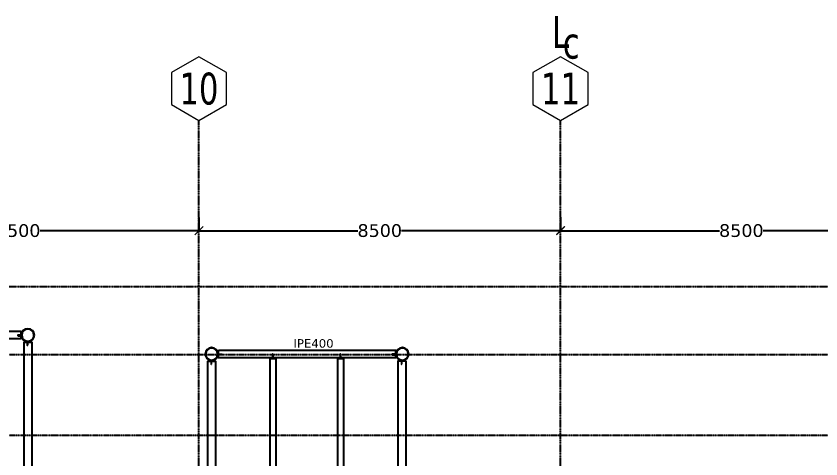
# Model space of a CAD drawing. Header units: millimetres. Extents: x -12345 to 95575, y -10708 to 31862.
# Drawn here: x 29701 to 48620, y 21443 to 31862 of the extents above; entities that cross this region are included whole.
import ezdxf
from ezdxf.enums import TextEntityAlignment as Align

# ---------------------------------------------------------------- set-up
doc = ezdxf.new("R2010")
doc.units = ezdxf.units.MM
doc.header["$LTSCALE"] = 0.95
doc.linetypes.add('DXK_LINE_DOT3', pattern=[5.9187, 2.979, -0.9799, 0.9799, -0.9799])
for name, color, linetype in [('COTAS', 8, 'Continuous'), ('HCB-EJES', 1, 'Continuous'), ('HCB-ROTULOS', 2, 'Continuous')]:
    doc.layers.add(name, color=color, linetype=linetype)
for name, color, linetype, lineweight in [('E_COLUMNAS-1', 1, 'Continuous', 25), ('E_COLUMNAS-3', 1, 'Continuous', 35), ('E_TEXTO', 3, 'Continuous', 9), ('HCB_EJES', 1, 'DXK_LINE_DOT3', 9), ('HCB_VIGAS', 4, 'Continuous', 25), ('S-COLS-HDLN-1', 52, 'Continuous', 9)]:
    doc.layers.add(name, color=color, linetype=linetype, lineweight=lineweight)
doc.styles.add('VERDANA', font='verdana.ttf')
doc.dimstyles.new('1.125', dxfattribs={"dimscale": 0, "dimtxt": 300, "dimasz": 200, "dimexe": 4, "dimexo": 4, "dimgap": 15, "dimtad": 0, "dimdec": 0, "dimzin": 4, "dimdsep": 46, "dimtxsty": 'VERDANA', "dimblk": 'ARCHTICK', "dimcen": -10, "dimclrd": 256, "dimclrt": 3, "dimadec": 0, "dimazin": 0, "dimtfac": 1, "dimtdec": 0, "dimtmove": 2, "dimatfit": 0, "dimldrblk": 'OBLIQUE', "dimfxl": 0.05, "dimtolj": 1, "dimtzin": 0, "dimarcsym": 0})

# ---------------------------------------------------------------- blocks, each defined once
blk = doc.blocks.new('EST_SCM_COLUMNA-METALICA-SECCION-CIRCULAR - EST_SCM_COLUMNA-TUBULAR-CIRCULAR_PTEØ_12__e_10_3mm-2693341-_22_00m_N_E_-NIVEL-6 DOC')
at = {"layer": 'S-COLS-HDLN-1'}
h = blk.add_hatch(dxfattribs=at)
h.set_pattern_fill('FP_11', color=256, style=0, pattern_type=2)
h.set_pattern_definition([(135, (43.881, -164.571), (-0.15909903, -0.15909903), [])])
h.paths.add_polyline_path([(0.005, -0.151), (0.022, -0.151), (0.063, -0.139), (0.1, -0.115), (0.131, -0.077), (0.147, -0.04), (0.152, 0), (0.146, 0.043), (0.128, 0.082), (0.1, 0.115), (0.059, 0.14), (0.02, 0.151), (-0.022, 0.151), (-0.063, 0.139), (-0.1, 0.115), (-0.128, 0.082), (-0.147, 0.037), (-0.152, 0), (-0.146, -0.043), (-0.128, -0.082), (-0.1, -0.115), (-0.059, -0.14), (-0.02, -0.151)])
h.paths.add_polyline_path([(0.02, -0.141), (-0.024, -0.14), (-0.064, -0.126), (-0.093, -0.107), (-0.12, -0.077), (-0.136, -0.04), (-0.142, 0), (-0.136, 0.04), (-0.12, 0.077), (-0.093, 0.107), (-0.059, 0.129), (-0.02, 0.141), (0.022, 0.14), (0.063, 0.127), (0.093, 0.107), (0.12, 0.077), (0.136, 0.04), (0.142, 0), (0.135, -0.043), (0.12, -0.077), (0.093, -0.107), (0.059, -0.129), (0.022, -0.14)])
at = {"layer": 'E_COLUMNAS-1'}
for radius, start, end in [(0.152, 0, 180), (0.152, 180, 0), (0.142, 360, 180), (0.142, 180, 360)]:
    blk.add_arc((0, 0), radius, start, end, dxfattribs=at)
blk = doc.blocks.new('EST_SCM_COLUMNA-METALICA-SECCION-CIRCULAR - EST_SCM_COLUMNA-TUBULAR-CIRCULAR_PTEØ_12__e_10_3mm-V15-_22_00m_N_E_-NIVEL-6 DOC')
at = {"layer": 'S-COLS-HDLN-1'}
h = blk.add_hatch(dxfattribs=at)
h.set_pattern_fill('FP_15', color=256, style=0, pattern_type=2)
h.set_pattern_definition([(135, (52.684, -165.018), (-0.15909903, -0.15909903), [])])
h.paths.add_polyline_path([(-0.022, -0.151), (0.022, -0.151), (0.068, -0.135), (0.1, -0.115), (0.128, -0.082), (0.146, -0.043), (0.152, 0), (0.146, 0.043), (0.128, 0.082), (0.1, 0.115), (0.059, 0.14), (0.02, 0.151), (-0.022, 0.151), (-0.063, 0.139), (-0.1, 0.115), (-0.131, 0.077), (-0.147, 0.04), (-0.152, 0), (-0.146, -0.043), (-0.128, -0.082), (-0.1, -0.115), (-0.059, -0.14)])
h.paths.add_polyline_path([(-0.02, -0.141), (-0.063, -0.127), (-0.093, -0.107), (-0.12, -0.077), (-0.137, -0.036), (-0.142, 0), (-0.135, 0.043), (-0.12, 0.077), (-0.093, 0.107), (-0.059, 0.129), (-0.02, 0.141), (0.022, 0.14), (0.063, 0.127), (0.094, 0.106), (0.12, 0.077), (0.136, 0.04), (0.142, 0), (0.136, -0.04), (0.12, -0.077), (0.09, -0.109), (0.059, -0.129), (0.014, -0.141), (-0.017, -0.141)])
at = {"layer": 'E_COLUMNAS-1'}
for radius, start, end in [(0.152, 360, 180), (0.152, 180, 360), (0.142, 0, 180), (0.142, 180, 0)]:
    blk.add_arc((0, 0), radius, start, end, dxfattribs=at)
blk = doc.blocks.new('EST_SCM_COLUMNA-METALICA-SECCION-CIRCULAR - EST_SCM_COLUMNA-TUBULAR-CIRCULAR_PTEØ_12__e_10_3mm-V16-_22_00m_N_E_-NIVEL-6 DOC')
at = {"layer": 'S-COLS-HDLN-1'}
h = blk.add_hatch(dxfattribs=at)
h.set_pattern_fill('FP_16', color=256, style=0, pattern_type=2)
h.set_pattern_definition([(135, (48.364, -164.571), (-0.15909903, -0.15909903), [])])
h.paths.add_polyline_path([(0.007, -0.151), (0.022, -0.151), (0.063, -0.139), (0.1, -0.115), (0.131, -0.077), (0.147, -0.037), (0.152, 0), (0.146, 0.043), (0.128, 0.082), (0.1, 0.115), (0.059, 0.14), (0.02, 0.151), (-0.022, 0.151), (-0.063, 0.139), (-0.1, 0.115), (-0.128, 0.082), (-0.146, 0.043), (-0.152, 0), (-0.146, -0.043), (-0.128, -0.082), (-0.1, -0.115), (-0.059, -0.14), (-0.02, -0.151), (0.007, -0.151)])
h.paths.add_polyline_path([(-0.02, -0.141), (-0.059, -0.129), (-0.093, -0.107), (-0.12, -0.077), (-0.136, -0.04), (-0.142, 0), (-0.136, 0.04), (-0.12, 0.077), (-0.093, 0.107), (-0.059, 0.129), (-0.02, 0.141), (0.022, 0.14), (0.063, 0.127), (0.093, 0.107), (0.12, 0.077), (0.136, 0.04), (0.142, 0), (0.135, -0.043), (0.12, -0.077), (0.09, -0.109), (0.059, -0.129), (0.014, -0.141), (-0.014, -0.141)])
at = {"layer": 'E_COLUMNAS-1'}
for radius, start, end in [(0.152, 0, 180), (0.152, 180, 0), (0.142, 360, 180), (0.142, 180, 360)]:
    blk.add_arc((0, 0), radius, start, end, dxfattribs=at)
blk = doc.blocks.new('_ArchTick')
at = {"color": 0, "linetype": 'ByBlock', "const_width": 0.15}
blk.add_lwpolyline([(-0.5, -0.5), (0.5, 0.5)], dxfattribs=at)
blk = doc.blocks.new('*D128')
at = {"layer": 'COTAS', "color": 0, "lineweight": -2, "transparency": 16777216}
blk.add_line((34000, 27034), (34000, 26809), dxfattribs=at)
at = {"layer": 'COTAS', "lineweight": -2, "transparency": 16777216}
for p, q in [((25500, 26813), (29236, 26813)), ((34000, 26813), (30264, 26813))]:
    blk.add_line(p, q, dxfattribs=at)
at = {"layer": 'Defpoints', "color": 0, "transparency": 16777216}
for p in [(34000, 27038), (25500, 26813), (34000, 26813)]:
    blk.add_point(p, dxfattribs=at)
at = {"layer": 'COTAS', "lineweight": -2, "transparency": 16777216, "xscale": 200, "yscale": 200, "zscale": 200, "rotation": 180}
blk.add_blockref('_ArchTick', (25500, 26813), dxfattribs=at)
at = {"layer": 'COTAS', "lineweight": -2, "transparency": 16777216, "xscale": 200, "yscale": 200, "zscale": 200}
blk.add_blockref('_ArchTick', (34000, 26813), dxfattribs=at)
at = {"layer": 'COTAS', "color": 3, "transparency": 16777216, "insert": (29750, 26813), "char_height": 300, "attachment_point": 5, "style": 'VERDANA'}
blk.add_mtext('\\A1;8500', dxfattribs=at)
blk = doc.blocks.new('_Oblique')
at = {"color": 0, "linetype": 'ByBlock', "lineweight": -2}
blk.add_line((-0.5, -0.5), (0.5, 0.5), dxfattribs=at)
blk = doc.blocks.new('*D129')
at = {"layer": 'COTAS', "color": 0, "lineweight": -2, "transparency": 16777216}
for p, q in [((34000, 27124), (34000, 26809)), ((42500, 27130), (42500, 26809))]:
    blk.add_line(p, q, dxfattribs=at)
at = {"layer": 'COTAS', "lineweight": -2, "transparency": 16777216}
for p, q in [((34000, 26813), (37736, 26813)), ((42500, 26813), (38764, 26813))]:
    blk.add_line(p, q, dxfattribs=at)
at = {"layer": 'Defpoints', "color": 0, "transparency": 16777216}
for p in [(34000, 27128), (42500, 27134), (42500, 26813)]:
    blk.add_point(p, dxfattribs=at)
at = {"layer": 'COTAS', "lineweight": -2, "transparency": 16777216, "xscale": 200, "yscale": 200, "zscale": 200, "rotation": 180}
blk.add_blockref('_ArchTick', (34000, 26813), dxfattribs=at)
at = {"layer": 'COTAS', "lineweight": -2, "transparency": 16777216, "xscale": 200, "yscale": 200, "zscale": 200}
blk.add_blockref('_ArchTick', (42500, 26813), dxfattribs=at)
at = {"layer": 'COTAS', "color": 3, "transparency": 16777216, "insert": (38250, 26813), "char_height": 300, "attachment_point": 5, "style": 'VERDANA'}
blk.add_mtext('\\A1;8500', dxfattribs=at)
blk = doc.blocks.new('*D130')
at = {"layer": 'COTAS', "color": 0, "lineweight": -2, "transparency": 16777216}
for p, q in [((42500, 27027), (42500, 26809)), ((51000, 27027), (51000, 26809))]:
    blk.add_line(p, q, dxfattribs=at)
at = {"layer": 'COTAS', "lineweight": -2, "transparency": 16777216}
for p, q in [((42500, 26813), (46236, 26813)), ((51000, 26813), (47264, 26813))]:
    blk.add_line(p, q, dxfattribs=at)
at = {"layer": 'Defpoints', "color": 0, "transparency": 16777216}
for p in [(42500, 27031), (51000, 27031), (51000, 26813)]:
    blk.add_point(p, dxfattribs=at)
at = {"layer": 'COTAS', "lineweight": -2, "transparency": 16777216, "xscale": 200, "yscale": 200, "zscale": 200, "rotation": 180}
blk.add_blockref('_ArchTick', (42500, 26813), dxfattribs=at)
at = {"layer": 'COTAS', "lineweight": -2, "transparency": 16777216, "xscale": 200, "yscale": 200, "zscale": 200}
blk.add_blockref('_ArchTick', (51000, 26813), dxfattribs=at)
at = {"layer": 'COTAS', "color": 3, "transparency": 16777216, "insert": (46750, 26813), "char_height": 300, "attachment_point": 5, "style": 'VERDANA'}
blk.add_mtext('\\A1;8500', dxfattribs=at)

msp = doc.modelspace()

# ---------------------------------------------------------------- linework, layer by layer
at = {"layer": 'HCB-EJES', "linetype": 'DXK_LINE_DOT3'}
for p, q in [((34000, -3906.8), (34000, 29407)), ((42500, -3906.8), (42500, 29407)), ((-10844.5, 25500), (94075, 25500)), ((-6888.4, 23900.1), (90118.8, 23900.1)), ((-6888.4, 22000), (90118.8, 22000))]:
    msp.add_line(p, q, dxfattribs=at)
at = {"layer": 'HCB_EJES', "color": 40, "linetype": 'ByBlock', "true_color": 0xf8d731}
for points in [[(33350.5, 29782), (34000, 29407), (34649.5, 29782), (34649.5, 30532), (34000, 30907), (33350.5, 30532)], [(41850.5, 29782), (42500, 29407), (43149.5, 29782), (43149.5, 30532), (42500, 30907), (41850.5, 30532)]]:
    msp.add_lwpolyline(points, close=True, dxfattribs=at)
at = {"layer": 'HCB_VIGAS'}
for p, q in [((35675.1, 23806.2), (35675.1, 23798.9)), ((35810.1, 23798.9), (35810.1, 23806.2))]:
    msp.add_line(p, q, dxfattribs=at)
for points in [[(25662.4, 24445), (29815.5, 24445), (29815.5, 24265), (25662.4, 24265)], [(34460.8, 23998.9), (38619, 23998.9), (38619, 23818.9), (34460.8, 23818.9)], [(35739.1, 23808.9), (35746.2, 23808.9), (35746.2, 23894.6), (35739.1, 23894.6)], [(37329.1, 23808.9), (37336.2, 23808.9), (37336.2, 23894.6), (37329.1, 23894.6)]]:
    msp.add_lwpolyline(points, close=True, dxfattribs=at)
for points in [[(29739.8, 24340.7), (29825.5, 24340.7), (29825.5, 24350.7), (29739.8, 24350.7), (29739.8, 24340.7)], [(30067.6, 17480.6), (29887.6, 17490.9), (29887.9, 24192.6), (30067.9, 24192.6), (30067.6, 17480.6)], [(29973.2, 24116.9), (29973.2, 24202.6), (29963.2, 24202.6), (29963.2, 24116.9), (29973.2, 24116.9)], [(34536.4, 23894.6), (34450.7, 23894.6), (34450.7, 23904.6), (34536.4, 23904.6), (34536.4, 23894.6)], [(35739.1, 23818.9), (35739.1, 23904.6), (35729.1, 23904.6), (35729.1, 23818.9), (35739.1, 23818.9)], [(37329.1, 23818.9), (37329.1, 23904.6), (37319.1, 23904.6), (37319.1, 23818.9), (37329.1, 23818.9)], [(38543.4, 23894.6), (38629.1, 23894.6), (38629.1, 23904.6), (38543.4, 23904.6), (38543.4, 23894.6)], [(34208.4, 17245), (34208.7, 23746.5), (34388.7, 23746.5), (34388.4, 17234.7), (34208.4, 17245)], [(34294.1, 23670.8), (34294.1, 23756.5), (34284.1, 23756.5), (34284.1, 23670.8), (34294.1, 23670.8)], [(35810.1, 17153.8), (35675.1, 17161.4), (35675.2, 23808.9), (35810.2, 23808.9), (35810.1, 17153.8)], [(37400.1, 17063.3), (37265.1, 17070.9), (37265.2, 23808.9), (37400.2, 23808.9), (37400.1, 17063.3)], [(38862.1, 23747.1), (38862.1, 16985.7), (38681.7, 16996), (38682.1, 23747.1), (38862.1, 23747.1), (38862.1, 23747.1)], [(38767.8, 23670.8), (38767.8, 23756.5), (38757.8, 23756.5), (38757.8, 23670.8), (38767.8, 23670.8)]]:
    msp.add_lwpolyline(points, dxfattribs=at)

# ---------------------------------------------------------------- block references
at = {"layer": 'E_COLUMNAS-3', "xscale": 1000.000000001405, "yscale": 1000.000000001405, "zscale": 1000.000000001405, "rotation": 9.860993214028959e-05}
msp.add_blockref('EST_SCM_COLUMNA-METALICA-SECCION-CIRCULAR - EST_SCM_COLUMNA-TUBULAR-CIRCULAR_PTEØ_12__e_10_3mm-V15-_22_00m_N_E_-NIVEL-6 DOC', (29977.9, 24355), dxfattribs=at)
at = {"layer": 'E_COLUMNAS-3', "xscale": 1000.000000001404, "yscale": 1000.000000001404, "zscale": 1000.000000001404}
for name, p in [('EST_SCM_COLUMNA-METALICA-SECCION-CIRCULAR - EST_SCM_COLUMNA-TUBULAR-CIRCULAR_PTEØ_12__e_10_3mm-V16-_22_00m_N_E_-NIVEL-6 DOC', (34298.4, 23908.9)), ('EST_SCM_COLUMNA-METALICA-SECCION-CIRCULAR - EST_SCM_COLUMNA-TUBULAR-CIRCULAR_PTEØ_12__e_10_3mm-2693341-_22_00m_N_E_-NIVEL-6 DOC', (38781.4, 23908.9))]:
    msp.add_blockref(name, p, dxfattribs=at)

# ---------------------------------------------------------------- texts
at = {"layer": 'E_TEXTO', "style": 'VERDANA'}
msp.add_text('IPE400', height=200, dxfattribs=at).set_placement((36693.2, 24060.4), align=Align.CENTER)
at = {"layer": 'HCB-ROTULOS', "color": 4, "style": 'VERDANA', "width": 0.7}
for s, p in [('L', (42500, 31487.4)), ('c', (42750.3, 31237.2)), ('10', (34000, 30157)), ('11', (42500, 30157))]:
    msp.add_text(s, height=750, dxfattribs=at).set_placement(p, align=Align.MIDDLE_CENTER)

# ---------------------------------------------------------------- dimensions: what is measured, and where the dimension line sits
at = {"layer": 'COTAS'}
for base, p1, p2, picture, middle in [((42500, 26813.3), (34000, 27128.1), (42500, 27134.1), '*D129', (38250, 26813.3)), ((34000, 26813.3), (25500, 26813.3), (34000, 27037.9), '*D128', (29750, 26813.3)), ((51000, 26813.3), (42500, 27031.2), (51000, 27031.2), '*D130', (46750, 26813.3))]:
    dim = msp.add_linear_dim(base=base, p1=p1, p2=p2, dimstyle='1.125', override={"dimscale": 1}, dxfattribs=at)
    dim.commit()
    dim.dimension.update_dxf_attribs({"geometry": picture, "text_midpoint": middle})

doc.saveas('drawing.dxf')
